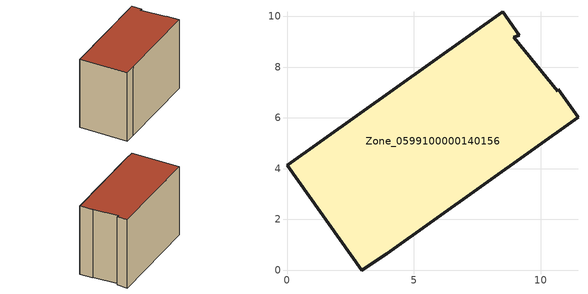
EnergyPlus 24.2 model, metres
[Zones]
Zone_0599100000140156
 floor ground (C_G): 10.66,7.05 10.69,7.13 11.47,6.03 3.93,0.65 2.95,0 0,4.13 8.51,10.18 9.16,9.27 8.94,9.18 z0
 wall outside (C_F): 2.95,0 3.93,0.65 11.47,6.03 10.69,7.13 10.66,7.05 8.94,9.18 9.16,9.27 8.51,10.18 0,4.13 2.95,0 z0:7.75
 roof outside (C_R): 10.66,7.05 8.94,9.18 9.16,9.27 8.51,10.18 0,4.13 2.95,0 3.93,0.65 11.47,6.03 10.69,7.13 z7.75
[BUILDING]
Pand.0599100000140156: North Axis=0; Terrain=City; Loads Convergence Tolerance Value=0.04; Temperature Convergence Tolerance Value=0.4; Solar Distribution=FullExterior; Maximum Number of Warmup Days=25; Minimum Number of Warmup Days=1
[Site:Location]
Rotterdam.The.Hague.AP_ZH_NLD Design_Conditions: Latitude=51.96; Longitude=4.45; Time Zone=1; Elevation=-4.5
[SITE:GROUNDTEMPERATURE:BUILDINGSURFACE]
18, 18, 18, 18, 18, 18, 18, 18, 18, 18, 18, 18
[MATERIAL] Thermal Absorptance=0.9; Solar Absorptance=0.7; Visible Absorptance=0.7
Name | Roughness | Thickness | Conductivity | Density | Specific Heat
G.TI.1975-1991 | MediumSmooth | 0.15 | 0.288461 | 540 | 1210
F.TI.1975-1991 | Rough | 0.3 | 0.230769 | 1920 | 840
R.TI.1975-1991 | MediumRough | 0.2 | 0.153846 | 1500 | 1000
[CONSTRUCTION]
C_G: G.TI.1975-1991
C_F: F.TI.1975-1991
C_R: R.TI.1975-1991
[ZONE]
Zone_0599100000140156: Type=1; Multiplier=1; Ceiling Height=Autocalculate; Volume=Autocalculate; Floor Area=autocalculate; Part of Total Floor Area=Yes
[ZONEINFILTRATION:DESIGNFLOWRATE]
Infil_Zone_0599100000140156: Zone or ZoneList or Space or SpaceList=Zone_0599100000140156; Schedule=AlwaysOn; Design Flow Rate Calculation Method=Flow/Area; Flow Rate per Floor Area=0.003; Constant Term Coefficient=1; Temperature Term Coefficient=0; Velocity Term Coefficient=0; Velocity Squared Term Coefficient=0
[HVACTEMPLATE:ZONE:IDEALLOADSAIRSYSTEM]
Zone_0599100000140156: Maximum Heating Supply Air Temperature=50; Minimum Cooling Supply Air Temperature=13; Maximum Heating Supply Air Humidity Ratio=0.0156; Minimum Cooling Supply Air Humidity Ratio=0.0077; Heating Limit=NoLimit; Cooling Limit=NoLimit; Dehumidification Control Type=ConstantSensibleHeatRatio; Cooling Sensible Heat Ratio=0.7; Dehumidification Setpoint=60; Humidification Control Type=None; Humidification Setpoint=30; Outdoor Air Method=None; Outdoor Air Flow Rate per Person=0.00944; Outdoor Air Flow Rate per Zone Floor Area=0; Outdoor Air Flow Rate per Zone=0; Demand Controlled Ventilation Type=None; Outdoor Air Economizer Type=NoEconomizer; Heat Recovery Type=None; Sensible Heat Recovery Effectiveness=0.7; Latent Heat Recovery Effectiveness=0.65
[ZONECONTROL:THERMOSTAT]
ThermostatControl_Zone_0599100000140156: Zone or ZoneList=Zone_0599100000140156; Control Type Schedule=DualSetpointControlType; Control 1=Thermostat_Zone_0599100000140156; Temperature Difference Between Cutout And Setpoint=0
[THERMOSTATSETPOINT:DUALSETPOINT]
Thermostat_Zone_0599100000140156: Heating Setpoint Temperature Schedule=HeatingSetpoint_Zone_0599100000140156; Cooling Setpoint Temperature Schedule=CoolingSetpoint_Zone_0599100000140156
[SCHEDULE:COMPACT]
HeatingSetpoint_Zone_0599100000140156: Through: 12/31, For: AllDays, Until: 24:00, 21
CoolingSetpoint_Zone_0599100000140156: Through: 12/31, For: AllDays, Until: 24:00, 24
DualSetpointControlType: Through: 12/31, For: AllDays, Until: 24:00, 4
AlwaysOn: Through: 12/31, For: AllDays, Until: 24:00, 1
